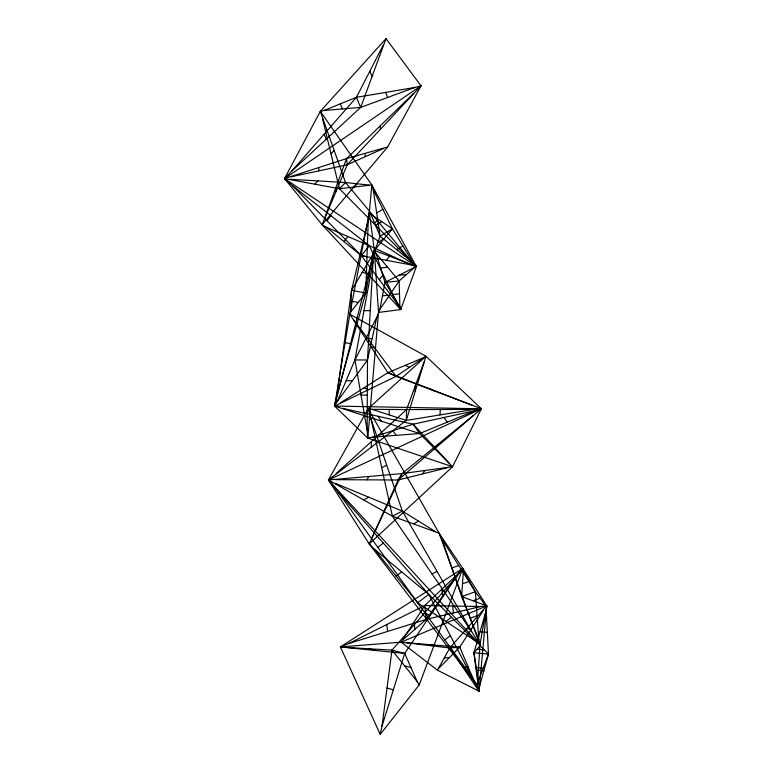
<?xml version="1.0" encoding="UTF-8"?>
<svg xmlns="http://www.w3.org/2000/svg" width="773" height="773" viewBox="0 0 773 773"><rect width="100%" height="100%" fill="white"/><g stroke="black" fill="none" stroke-linecap="round" stroke-linejoin="round"><path stroke-width="1.16" d="M372.789 254.53L365.745 293.044L350.7 311.963L349.811 314.225L387.853 372.673L481.376 408.782L474.873 410.782L419.623 433.527L372.663 437.16L367.803 438.078L367.146 430.271L367.484 359.996L373.04 261.361L374.354 250.404L369.301 212.42L371.832 184.969L320.312 111.351L386.007 38.65L421.014 85.822L387.631 146.976L322.09 224.701L400.772 309.538L416.338 266.501L371.832 184.969L339.424 188.718L284.512 178.582L320.312 111.351L324.138 110.452L360.682 107.389L414.772 87.484L421.014 85.822L347.232 164.794L322.09 224.701L326.419 227.301L369.301 245.698L411.236 264.917L416.338 266.501L385.022 282.348L379.891 309.374L376.809 317.21L354.942 359.957L337.27 401.467L334.612 406.076L367.803 438.078L452.553 466.728L481.376 408.782L425.971 356.237L349.811 314.225L369.301 212.42L371.001 214.43L392.442 228.837L413.333 263.1L416.338 266.501L374.354 250.404L372.789 254.53L351.541 290.281L337.009 394.636L334.612 406.076L419.623 433.527L452.553 466.728L369.223 543.95L477.376 685.728L479.067 691.188L437.421 670.181L401.148 642.17L340.381 646.943L380.219 734.35L419.256 684.859L462.805 568.416L439.103 533.225L368.141 408.704L425.971 356.237L406.289 420.415L328.438 479.975L369.223 543.95L374.625 549.41L428.773 594.369L474.293 640.189L479.975 644.817L480.101 645.677L488.488 654.093L479.279 687.41L479.067 691.188L449.77 647.996L401.148 642.17L424.715 605.51L459.075 572.822L462.805 568.416L486.748 605.868L479.067 691.188M371.262 446.949L371.417 441.518M389.128 414.879L389.283 409.448M369.223 543.95L398.114 480.023L481.376 408.782L473.878 409.4L406.289 420.415L406.598 409.574L424.019 362.112M415.149 391.264L415.304 385.843M440.079 414.908L440.243 409.487M337.009 394.636L365.745 293.044L368.238 220.344L369.301 212.42M350.7 311.963L351.541 290.281L368.238 220.344M349.811 314.225L334.612 406.076L481.376 408.782L328.438 479.975L337.917 491.831L428.773 594.369L471.955 677.013L477.376 685.728L479.975 644.817L486.748 605.868L461.636 596.582L442.04 539.322L439.103 533.225L392.384 516.19L328.438 479.975L368.141 408.704L371.977 409.332L406.289 420.415M452.553 466.728L401.999 473.607L328.438 479.975L479.975 644.817L478.825 639.744L461.636 596.582L463.375 570.996L462.805 568.416L340.381 646.943L404.694 653.407L417.169 681.554L419.256 684.859M367.803 438.078L378.538 312.456L374.354 250.404L392.442 228.837L373.272 189.723L371.832 184.969M477.376 685.728L477.762 682.491L473.936 652.75L486.198 610.622L486.748 605.868L480.622 606.525L424.715 605.51L348.894 643.494L340.381 646.943M380.219 734.35L382.026 726.089L391.988 650.132L456.36 576.755L462.805 568.416M367.146 430.271L354.942 359.957L373.04 261.361M337.27 401.467L367.484 359.996L376.809 317.21M382.026 726.089L404.694 653.407L456.36 576.755M322.09 224.701L284.512 178.582L291.914 170.959L360.682 107.389L386.007 38.65M375.543 248.616L380.074 236.2L373.272 189.723M324.573 218.401L346.526 158.61L413.603 93.417M477.762 682.491L488.488 654.093L486.198 610.622M372.306 537.235L401.999 473.607L473.24 415.584M291.914 170.959L356.421 97.33L383.263 45.018M437.421 670.181L449.77 647.996L486.748 605.868L401.148 642.17M366.856 479.84L368.798 476.632M335.598 479.656L398.114 480.023L401.999 473.607M385.215 508.624L387.157 505.416M435.682 447.799L437.624 444.591M422.715 473.878L424.657 470.67M439.161 667.92L459.751 647.156L483.55 610.032M379.891 309.374L399.129 280.976L413.913 268.018M403.583 639.203L426.29 619.347L459.075 572.822M327.008 220.769L330.95 215.744M343.917 241.524L347.86 236.499M378.538 312.456L400.772 309.538L397.225 303.654L361.416 255.747L369.301 245.698L292.6 185.791L284.512 178.582L421.014 85.822M386.326 260.337L390.268 255.303M379.321 279.7L383.263 274.676M479.279 687.41L473.936 652.75L480.101 645.677M330.979 153.75L334.023 150.658M314.862 184.003L317.916 180.911M387.631 146.976L346.526 158.61L284.512 178.582L416.338 266.501L339.424 188.718L345.512 182.534L368.895 185.037M354.16 186.882L357.203 183.79M374.19 223.571L377.234 220.479M336.236 473.472L406.598 409.574L473.878 409.4M377.765 547.323L383.35 543.1M396.124 576.107L401.699 571.885M374.625 549.41L417.613 602.805L428.773 594.369M445.953 621.502L451.538 617.279M444.784 639.909L450.369 635.686M400.772 309.538L399.902 306.755L399.129 280.976L376.132 253.525L374.354 250.404L334.612 406.076L396.056 376.383L425.971 356.237M340.342 402.917L387.853 372.673L422.57 358.063M376.673 212.962L382.857 209.28M375.533 225.31L381.727 221.629M371.001 214.43L380.074 236.2L392.442 228.837M377.813 242.403L383.997 238.731M396.704 249.65L402.888 245.969M381.727 467.694L386.703 465.162M363.861 499.764L368.827 497.232M439.103 533.225L479.975 644.817L471.714 631.696L392.384 516.19L402.337 511.117L434.928 531.273M413.652 523.727L418.628 521.195M432.049 573.943L437.025 571.411M290.754 176.891L347.232 164.794L383.553 148.455M324.138 110.452L356.421 97.33L414.772 87.484M451.838 567.952L458.708 565.527M462.505 583.789L469.366 581.364M461.636 596.582L475.366 591.731L484.922 604.699M473.279 600.64L480.149 598.215M470.235 618.168L477.096 615.743M372.663 437.16L413.178 424.193L474.873 410.782M348.894 643.494L426.29 619.347L480.622 606.525M398.114 480.023L447.306 467.742M380.577 267.941L387.631 267.255M399.467 275.178L406.521 274.492M376.132 253.525L385.022 282.348L399.129 280.976M392.462 294.552L399.515 293.866M382.461 295.856L389.515 295.17M466.66 629.019L471.656 628.594M428.136 645.358L433.131 644.933M449.77 647.996L459.751 647.156L476.632 686.83M444.465 657.958L449.461 657.533M463.201 667.408L468.196 666.993M363.996 310.659L370.267 310.678M365.871 338.584L372.142 338.603M354.942 359.957L367.484 359.996M346.101 380.712L352.372 380.731M361.049 395.119L367.32 395.138M371.977 409.332L406.598 409.574M290.31 179.288L345.512 182.534L408.946 258.414M346.169 647.426L391.988 650.132L404.694 653.407M406.511 642.711L459.751 647.156M480.072 631.686L487.338 632.353M477.018 649.214L484.294 649.88M473.936 652.75L488.488 654.093M475.849 667.621L483.125 668.297M476.612 670.085L483.888 670.751M326.419 227.301L361.416 255.747L411.236 264.917M359.889 255.312L366.991 256.694M362.16 272.405L369.262 273.787M351.541 290.281L365.745 293.044M351.116 301.122L358.218 302.504M344.275 342.458L351.377 343.84M342.787 408.347L413.178 424.193L448.939 462.94M424.174 613.443L430.522 615.076M369.079 648.779L375.436 650.412M404.579 665.843L410.936 667.476M387.002 688.105L393.36 689.748M387.853 372.673L396.056 376.383L472.429 405.352M335.327 483.338L402.337 511.117L471.714 631.696M370.934 346.468L375.04 348.323M405.207 365.368L409.313 367.223M430.136 389.012L434.242 390.867M364.093 387.795L368.199 389.65M337.917 491.831L417.613 602.805L474.293 640.189M380.074 236.2L413.333 263.1M292.6 185.791L361.416 255.747M391.988 650.132L417.169 681.554M354.024 320.254L396.056 376.383M417.613 602.805L471.955 677.013M444.031 417.488L447.248 422.155M431.054 443.567L434.281 448.234M413.178 424.193L419.623 433.527M392.926 430.677L396.143 435.344M377.978 416.27L381.205 420.937M442.04 539.322L475.366 591.731L478.825 639.744M385.022 282.348L399.902 306.755M463.375 570.996L475.366 591.731M369.301 245.698L397.225 303.654M385.592 92.402L387.727 97.437M369.842 71.174L371.968 76.208M356.421 97.33L360.682 107.389M340.284 103.891L342.41 108.925M324.167 134.144L326.303 139.169M320.312 111.351L345.512 182.534M368.141 408.704L371.069 419.198L402.337 511.117M322.534 118.781L339.424 188.718M371.069 419.198L392.384 516.19M452.669 606.013L453.461 612.931M441.895 589.161L442.678 596.08M380.065 126.018L380.413 129.11M424.715 605.51L426.29 619.347M365.04 153.527L365.397 156.629M414.154 622.352L414.937 629.27M346.526 158.61L347.232 164.794M386.8 624.497L387.592 631.415M335.55 188.506L335.897 191.598M318.64 167.751L318.988 170.843"/></g></svg>
